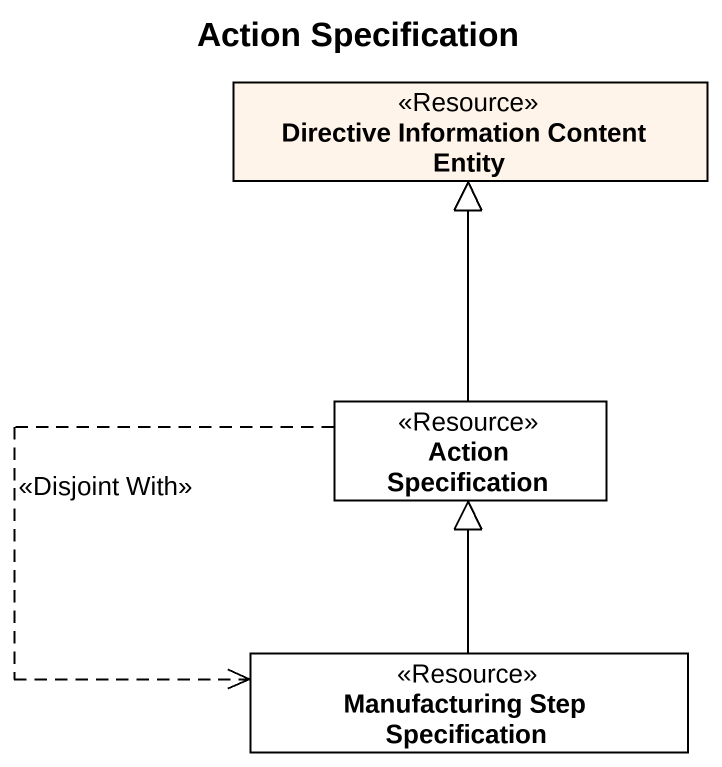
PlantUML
@startuml
title Action Specification
hide circle
hide empty members
class "Directive Information Content Entity" as Directive_Information <<Resource>> #FFF4EA
class "Action Specification" as Action_Specification <<Resource>>
class "Manufacturing Step Specification" as Manufacturing_Step <<Resource>>
Action_Specification -up-|> Directive_Information
Action_Specification ..> Manufacturing_Step : <<Disjoint With>>
Manufacturing_Step -up-|> Action_Specification
@enduml
